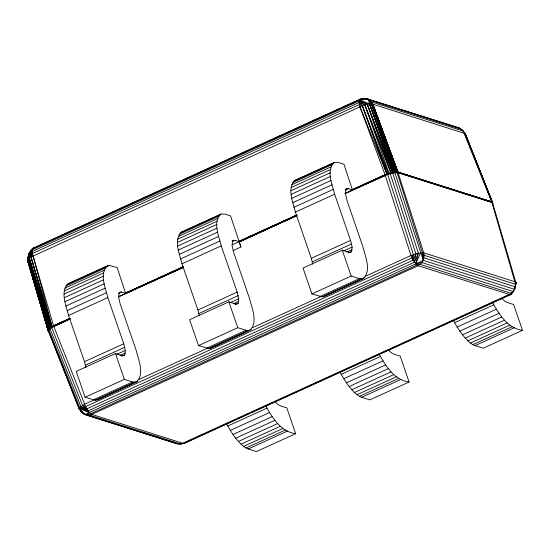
<?xml version="1.0" encoding="UTF-8"?>
<svg xmlns="http://www.w3.org/2000/svg" width="550" height="550" viewBox="0 0 550 550"><rect width="100%" height="100%" fill="white"/><g stroke="black" fill="none" stroke-linecap="round" stroke-linejoin="round"><path stroke-width="0.82" d="M48.916 331.066C47.107 330.096 51.047 328.24 51.693 327.594L52.051 326.48L32.416 253.516L32.113 249.858L33.124 248.139L360.051 99.179L363.296 98.498L367.936 99.041L459.601 128.095L463.279 131.044L465.169 133.602L492.511 202.469L516.031 283.099C515.494 287.519 514.099 291.926 510.407 294.718L184.085 443.403L180.847 444.077L176.206 443.541L84.824 414.576L82.796 413.366L79.255 409.062L48.008 330.248L27.624 260.514L28.889 253.522L32.464 248.717L359.391 99.756L365.661 98.443L459.601 128.095L461.271 129.745M42.467 310.234L48.407 331.313L48.001 330.213L48.029 329.704L79.255 409.062L84.824 414.576L415.69 263.911L421.96 262.597L513.342 291.562L510.407 294.718L418.096 265.726L414.37 262.233L410.946 255.516L385.055 174.762L359.975 106.831L359.026 102.541L359.391 99.756L360.051 99.179L363.296 98.498M85.917 367.544L84.487 361.659L68.578 315.459C66.309 305.814 59.661 291.521 68.372 283.587L107.635 265.698L109.402 265.416L117.123 267.582L125.634 293.336L183.487 267.266M183.452 267.183L125.634 293.336L121.557 292.043L120.134 292.009L119.137 292.93L118.642 297.289L120.209 303.964L136.118 350.164C138.38 359.817 145.035 374.103 136.317 382.037L97.061 399.926L95.294 400.207L85.119 397.265L76.209 371.388L115.466 353.499L122.396 355.699L123.819 355.726L124.816 354.812L125.311 350.446L123.743 343.778L107.834 297.571C105.566 287.925 98.917 273.632 107.635 265.698M199.327 315.872L197.897 309.987L181.988 263.787C179.719 254.134 173.071 239.848 181.782 231.914L221.045 214.026L224.833 214.101L230.532 215.909L240.948 246.978L233.248 250.484M240.948 246.978L239.126 241.684L234.967 240.364L233.544 240.336L232.547 241.251L232.052 245.616L233.619 252.285L249.528 298.492C251.797 308.137 258.445 322.431 249.734 330.364L210.471 348.253L208.704 348.535L198.529 345.586L189.619 319.715L228.876 301.826L235.812 304.026L237.229 304.054L238.226 303.139L238.721 298.774L237.153 292.098L221.244 245.898C218.982 236.252 212.327 221.959 221.045 214.026M312.737 264.199L311.307 258.314L295.398 212.107C293.136 202.462 286.481 188.176 295.199 180.235L334.455 162.353L338.243 162.429L343.942 164.237L352.454 189.984L344.761 193.49M465.266 134.269L492.656 202.998L465.169 133.602L372.769 104.149L367.29 104.273L359.391 99.756L367.936 99.041L369.957 100.244L461.629 129.298L465.169 133.602L492.786 203.754L491.879 202.455L398.076 172.728L394.907 172.734L387.702 174.494L352.454 189.984L348.377 188.691L346.954 188.664L345.957 189.578L345.462 193.944L347.029 200.613L362.938 246.819C365.207 256.465 371.855 270.758 363.144 278.692L323.881 296.581L322.114 296.856L311.939 293.913L303.029 268.043L342.286 250.154L349.222 252.347L350.639 252.381L351.643 251.46L352.131 247.101L350.563 240.426L334.654 194.226C332.393 184.573 325.738 170.287 334.455 162.353M94.779 399.575L84.631 404.202L79.709 407.516L79.159 408.402L84.824 414.576L89.464 415.112L91.774 414.411L418.096 265.726L421.96 262.597L423.259 260.37L394.907 172.734L393.504 171.992L367.29 104.273L359.04 100.904L32.113 249.858L29.198 257.833L50.016 328.721L80.857 406.478L86.763 408.87L413.084 260.191L413.366 254.609L387.702 174.494L362.347 105.779L359.026 102.541L32.099 251.494L29.198 257.833L27.5 259.758L48.407 331.313L28.036 258.844L32.464 248.717L28.889 253.522L27.624 260.514L48.407 331.313L27.624 260.514L28.889 253.522M27.968 258.562L28.126 255.998M365.668 276.148L410.946 255.516L418.351 253.22L423.741 252.835L515.123 281.799L515.907 282.343L515.405 286.859L514.642 289.334L513.624 290.709M236.273 419.348L184.085 443.403L183.157 443.376L91.774 414.411L89.368 412.589L79.709 407.516L48.861 329.766L49.046 328.357L29.198 257.833L359.975 106.831L367.29 104.273L392.446 172.184L418.351 253.22L415.69 263.911L423.259 260.37L514.642 289.334L515.907 282.343L515.041 285.306M515.907 282.343L515.405 286.859L424.016 257.895L396.866 171.847L369.957 100.244L372.769 104.149L398.007 172.521L423.741 252.835L424.181 255.331L423.259 260.37L422.414 252.711L424.181 255.331L515.563 284.295L491.81 202.242L463.279 131.044L371.607 101.991L371.394 103.881L395.704 171.792L396.743 172.597L396.949 171.861L372.769 104.149L397.939 172.322L492.216 202.049L492.786 203.754L486.331 187.962M79.709 407.516L88.048 410.919L414.37 262.233L415.889 253.825L390.225 173.711L390.624 172.618L364.842 104.906L359.04 100.904M32.113 249.858L28.036 258.844L49.046 328.357L50.016 328.721L50.854 327.113L30.91 256.795L32.099 251.494M498.575 299.832L511.067 294.14L511.418 292.999M512.6 292.084L511.067 294.14L511.748 292.579M413.366 254.609L411.916 257.902L85.601 406.581L82.541 405.343L51.693 327.594L30.91 256.795L32.416 253.516L359.342 104.555L362.347 105.779L388.396 173.333L387.702 174.494L386.801 173.958L359.975 106.831M413.084 260.191L415.889 253.825M414.37 262.233L418.351 253.22M415.69 263.911L420.571 252.842M32.464 248.717L27.5 259.758L48.324 330.729L48.001 330.213M511.067 294.14L511.727 292.669M515.494 284.013L516.031 283.099M69.933 318.402L51.556 326.728L49.218 328.219L48.029 329.697L48.861 329.766L48.758 328.632L28.036 258.844L48.861 329.766L28.036 258.844M362.347 105.779L386.801 173.958L352.385 189.771L387.111 173.828L388.396 173.333L390.225 173.711L391.098 172.494L392.446 172.184L396.866 171.847L492.216 202.049L492.656 202.998L492.388 202.214M388.396 173.333L391.098 172.494L392.679 173.113L393.504 171.992L367.936 99.041L371.394 103.881L396.949 171.861L398.076 172.728L372.769 104.149L398.007 172.521L491.81 202.242M491.879 202.455L492.216 202.049L465.169 133.602L462.942 131.402M30.188 251.295L33.124 248.139L34.052 248.167M33.048 255.791L53.632 326.019L85.601 406.581L89.368 412.589L87.093 415.174L178.475 444.139L180.826 443.644M31.948 249.473L33.351 248.6M97.061 399.926L132.419 383.584M210.471 348.253L251.219 329.45M323.881 296.581L325.373 295.666M70.077 318.835L51.693 327.594L50.854 327.113L29.198 257.833L49.218 328.219L50.016 328.721L50.133 327.546L29.198 257.833M296.835 215.414L239.161 241.979L296.979 215.634M69.967 318.512L52.051 326.48L30.91 256.795M70.042 318.725L53.708 326.232L52.051 326.48L53.783 326.446L70.194 318.972M239.119 241.876L296.821 215.387L239.044 241.656M239.085 241.766L296.814 215.366M39.517 245.678L42.639 244.255M44.199 243.547L46.537 242.474M50.442 240.701L53.563 239.278M57.461 237.504L59.799 236.431M63.704 234.657L66.825 233.234M68.386 232.526L70.723 231.454M76.966 228.614L80.087 227.191M81.648 226.476L83.992 225.411M89.451 222.922L91.011 222.214M94.916 220.433L97.254 219.367M101.159 217.594L104.28 216.171M105.834 215.456L110.516 213.324M112.076 212.616L115.198 211.193M119.103 209.413L123.784 207.281M126.906 205.858L128.466 205.15M132.364 203.369L134.709 202.304M143.289 198.392L147.971 196.261M151.092 194.837L152.653 194.129M156.551 192.349L161.233 190.218M169.819 186.306L172.941 184.883M180.744 181.328L186.202 178.839M194.006 175.285L197.127 173.862M198.688 173.154L201.032 172.088M204.93 170.308L210.389 167.819M212.733 166.753L214.294 166.045M218.192 164.264L221.313 162.841M231.461 158.221L234.582 156.798M236.143 156.09L238.48 155.024M242.385 153.244L247.844 150.755M249.404 150.047L251.749 148.981M255.647 147.201L258.768 145.778M262.666 144.004L265.011 142.931M268.909 141.157L272.03 139.734M273.591 139.026L275.935 137.954M279.833 136.18L282.954 134.757M286.859 132.983L289.197 131.911M293.102 130.137L296.223 128.714M297.784 128.006L302.466 125.868M311.046 121.956L315.728 119.824M318.849 118.401L320.409 117.693M324.308 115.912L328.989 113.781M335.232 110.935L339.914 108.804M343.035 107.381L344.596 106.672M348.501 104.892L353.183 102.761M66.887 284.501L106.143 266.613M180.297 232.829L219.56 214.94M293.714 181.149L332.97 163.267M80.149 278.747L82.459 277.695M87.849 275.241L89.389 274.539M105.552 267.169L109.402 265.416M191.249 228.126L193.559 227.074M198.949 224.62L200.489 223.919M216.652 216.549L219.732 215.146M302.356 177.506L304.659 176.454M310.049 173.993L311.589 173.291M321.599 168.733L323.909 167.681M329.292 165.227L330.832 164.526M65.711 286.034L104.968 268.146M179.121 234.355L218.377 216.473M292.531 182.683L331.788 164.794M64.859 288.152L104.122 270.27M178.276 236.479L217.532 218.591M291.686 184.807L330.942 166.918M64.357 290.833L103.613 272.944M177.767 239.161L217.023 221.272M291.177 187.488L330.433 169.599M64.199 294.023L103.455 276.134M177.609 242.351L216.865 224.462M291.019 190.678L330.282 172.789M64.398 297.667L103.654 279.778M177.808 245.994L217.064 228.106M291.218 194.322L330.474 176.433M64.948 301.702L104.204 283.821M178.358 250.03L217.614 232.141M291.768 198.357L331.024 180.469M65.835 306.068L105.098 288.179M179.252 254.396L218.508 236.507M292.662 202.716L331.918 184.834M67.052 310.674L106.315 292.793M180.469 259.002L219.725 241.113M293.879 207.329L333.135 189.441M68.578 315.459L107.834 297.571M181.988 263.787L221.244 245.898M295.398 212.107L334.654 194.226M232.004 241.038L233.544 240.336M345.414 189.365L346.954 188.664M118.477 293.446L121.557 292.043M232.657 241.416L234.967 240.364M345.297 190.094L348.377 188.691M53.556 325.799L69.912 318.354M125.524 293.012L183.288 266.695M238.941 241.34L296.697 215.022M352.351 189.661L385.055 174.762M125.565 293.116L183.322 266.798M238.975 241.443L296.732 215.126M69.987 318.567L53.632 326.019L70.001 318.615M125.599 293.226L183.356 266.908M239.009 241.553L296.773 215.236M352.419 189.881L385.206 175.189L386.801 173.958L385.282 175.409L345.428 193.566M118.704 296.491L183.397 267.018M232.196 244.839L239.126 241.684M125.634 293.336L183.425 267.101M118.635 296.897L183.494 267.348M84.487 361.659L123.743 343.778M197.897 309.987L237.153 292.098M311.307 258.314L350.563 240.426M85.511 365.186L124.767 347.298M198.921 313.507L238.184 295.625M312.331 261.834L351.594 243.952M116.841 354.303L125.311 350.446M230.251 302.631L238.721 298.774M343.668 250.958L352.131 247.101M119.941 355.465L125.324 353.011M233.351 303.793L238.734 301.338M346.761 252.113L352.151 249.659M121.736 356.214L124.816 354.812M235.153 304.542L238.226 303.139M348.562 252.863L351.643 251.46M85.119 397.265L124.376 379.376L132.529 381.961L136.317 382.037M198.529 345.586L237.786 327.704L245.939 330.289L249.734 330.364M311.939 293.913L351.196 276.024L359.356 278.609L363.144 278.692M93.273 399.85L132.529 381.961M206.683 348.171L245.939 330.289M320.093 296.498L359.356 278.609M138.497 379.658L207.976 347.999M252.471 327.724L321.173 296.423M95.294 400.207L134.551 382.319M208.704 348.535L247.961 330.646M322.114 296.856L361.371 278.974M133.959 382.876L137.803 381.123M326.143 295.316L364.629 277.778M237.834 418.632L249.542 413.297M251.103 412.589L273.742 402.27M275.303 401.562L297.942 391.243M299.509 390.534L366.644 359.947M368.204 359.232L379.913 353.897M381.48 353.189L390.844 348.92M392.404 348.205L404.119 342.87M405.68 342.162L428.319 331.843M429.88 331.134L497.014 300.541M226.724 424.022L227.769 426.009L267.025 408.121C273.412 419.361 281.669 431.846 295.68 433.668L286.77 407.797C282.514 406.526 277.585 405.611 275.124 401.466M340.134 372.35L341.179 374.337L380.442 356.448C386.822 367.689 395.079 380.174 409.09 381.996L400.18 356.118C395.924 354.853 391.002 353.939 388.534 349.793M453.551 320.678L454.596 322.664L493.852 304.776C500.239 316.016 508.496 328.501 522.5 330.323L513.59 304.446C509.334 303.181 504.412 302.266 501.944 298.121M227.769 426.009L230.34 430.409L269.596 412.521M341.179 374.337L343.75 378.73L383.006 360.848M454.596 322.664L457.16 327.058L496.423 309.169M230.34 430.409L233.001 434.486L272.257 416.598M343.75 378.73L346.411 382.814L385.667 364.925M457.16 327.058L459.821 331.141L499.077 313.252M233.001 434.486L235.702 438.185L274.959 420.296M346.411 382.814L349.113 386.513L388.369 368.624M459.821 331.141L462.522 334.84L501.779 316.951M235.702 438.185L238.397 441.43L277.661 423.548M349.113 386.513L351.814 389.757L391.071 371.876M462.522 334.84L465.224 338.085L504.481 320.196M238.397 441.43L241.051 444.18L280.308 426.291M351.814 389.757L354.461 392.507L393.717 374.619M465.224 338.085L467.871 340.828L507.127 322.946M241.051 444.18L243.609 446.373L282.865 428.484M354.461 392.507L357.019 394.701L396.275 376.812M467.871 340.828L470.429 343.028L509.685 325.139M243.609 446.373L246.022 447.982L285.285 430.093M357.019 394.701L359.439 396.303L398.695 378.421M470.429 343.028L472.849 344.63L512.105 326.748M246.022 447.982L248.263 448.972L287.519 431.083M359.439 396.303L361.673 397.299L400.929 379.411M472.849 344.63L475.083 345.62L514.339 327.738M295.68 433.668L256.424 451.557L248.263 448.972M409.09 381.996L369.834 399.884L361.673 397.299M522.5 330.323L483.244 348.212L475.083 345.62M295.199 180.235L296.966 179.96M181.782 231.914L183.556 231.633M68.372 283.587L70.146 283.305M397.849 172.123L491.659 201.809L492.656 202.998M491.734 202.022L397.712 172.006M91.774 416.212L82.796 413.366L79.255 409.062L79.984 409.461M98.299 418.282L105.641 420.612M143.172 432.506L145.619 433.283M153.78 435.868L159.493 437.676M170.912 441.299L173.367 442.076M359.026 102.541L364.842 104.906L391.098 172.494L367.29 104.273L392.679 173.113M359.391 99.756L369.524 103.922L395.704 171.792L394.907 172.734L394.219 171.889L369.524 103.922L395.388 171.799L394.907 172.734L369.524 103.922M79.159 408.402L89.368 412.589M390.225 173.711L388.96 173.133L364.842 104.906M174.178 442.331L176.206 443.541M80.857 406.478L88.048 410.919M82.541 405.343L86.763 408.87M397.561 171.93L398.007 172.521L372.769 104.149L398.076 172.728M397.636 171.958L398.007 172.521M80.376 410.183L81.146 411.627M492.456 302.129L493.852 304.776M379.397 354.461L380.442 356.448M265.636 405.474L267.025 408.121M484.715 184.023L485.684 186.381M464.441 133.203L492.216 202.049M58.266 354.723L59.214 357.101M342.286 250.154L351.196 276.024M228.876 301.826L237.786 327.704M115.466 353.499L124.376 379.376M48.551 328.852L48.861 329.766M34.733 283.188L37.077 291.383M37.544 293.026L38.246 295.481M39.181 298.76L41.992 308.598M90.64 413.779L89.464 415.112L180.847 444.077L511.582 293.384L420.2 264.419L416.955 265.1L90.64 413.779"/></g></svg>
